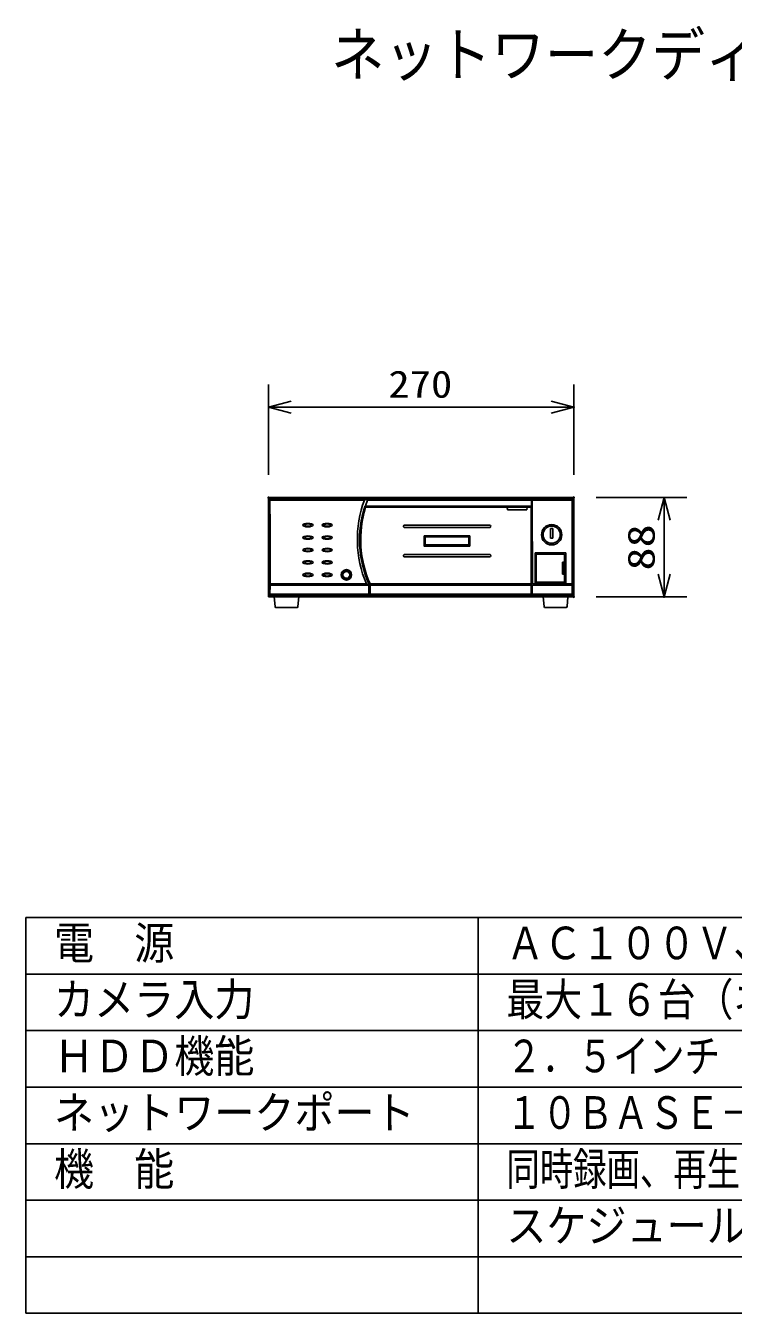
# Model space of a CAD drawing. Units: millimetres, scale not verified. Extents: x -63 to 63, y -57 to 57.
# Drawn here: x -62.5 to 0.1, y -56.5 to 57.4 of the extents above; entities that cross this region are included whole.
import ezdxf
from ezdxf.enums import TextEntityAlignment as Align

# ---------------------------------------------------------------- set-up
doc = ezdxf.new("R2010")
doc.units = ezdxf.units.MM
doc.header["$LTSCALE"] = 0.190236
doc.header["$PDMODE"] = 32
doc.header["$PDSIZE"] = 0.0951
for name, color, linetype in [('0-0_MOJI1', 2, 'Continuous'), ('0-2_GAIKEI', 1, 'Continuous'), ('0-3_WAKU', 3, 'Continuous'), ('0-4_DEFPOINTS', 7, 'Continuous')]:
    doc.layers.add(name, color=color, linetype=linetype)
doc.styles.add('ＭＳ ゴシック', font='')
doc.styles.get('ＭＳ ゴシック').set_extended_font_data('MS Gothic')

# ---------------------------------------------------------------- blocks, each defined once
blk = doc.blocks.new('_OPEN30')
at = {"layer": '0-4_DEFPOINTS'}
blk.add_line((0, 0), (-1, 0), dxfattribs=at)
blk.add_lwpolyline([(-1, 0.26795), (0, 0), (-1, -0.26795)], dxfattribs=at)

msp = doc.modelspace()

# ---------------------------------------------------------------- linework, layer by layer
at = {"layer": '0-2_GAIKEI', "color": 7}
for p, q in [((-41.0424, 15.6644), (-14.0423, 15.6644)), ((-41.0424, 6.8644), (-41.0424, 15.6644)), ((-14.0423, 6.8644), (-14.0423, 15.6644)), ((-14.0423, 6.8644), (-41.0424, 6.8644)), ((-40.5321, 6.8644), (-40.4503, 6.0049)), ((-38.433, 6.0049), (-38.3512, 6.8644)), ((-16.7321, 6.8644), (-16.6502, 6.0049)), ((-14.633, 6.0049), (-14.5511, 6.8644)), ((-40.3507, 5.9144), (-38.5326, 5.9144)), ((-16.5507, 5.9144), (-14.7325, 5.9144))]:
    msp.add_line(p, q, dxfattribs=at)
at = {"layer": '0-2_GAIKEI'}
for p, q in [((-41.0424, 15.6644), (-40.9166, 15.5387)), ((-40.9221, 15.5441), (-40.9101, 15.4361)), ((-40.9166, 15.5387), (-14.1681, 15.5387)), ((-32.5495, 15.4361), (-40.9101, 15.4361)), ((-40.9101, 15.436), (-40.9011, 14.6241)), ((-32.5251, 15.4894), (-32.5495, 15.4361)), ((-32.2579, 15.4896), (-32.5251, 15.4894)), ((-32.4714, 14.8911), (-17.7849, 14.8911)), ((-32.2831, 15.4361), (-32.4621, 14.9271)), ((-32.423, 14.8144), (-17.7923, 14.8144)), ((-32.2579, 15.4896), (-32.2831, 15.4361)), ((-17.7849, 15.4361), (-32.2831, 15.4361)), ((-18.1479, 14.8144), (-18.194, 14.5644)), ((-17.7923, 6.9859), (-17.7923, 14.8144)), ((-17.7849, 15.5387), (-17.7849, 14.8911)), ((-17.7073, 15.5387), (-17.6976, 8.0144)), ((-14.1746, 15.4361), (-17.7049, 15.4361)), ((-14.1746, 15.4361), (-14.1917, 8.0144)), ((-14.1681, 15.5387), (-14.1746, 15.4361)), ((-14.0423, 15.6644), (-14.1681, 15.5387)), ((-40.9011, 14.6241), (-40.8938, 13.8056)), ((-40.8938, 13.8056), (-40.8883, 12.9822)), ((-18.194, 14.5644), (-19.8906, 14.5644)), ((-40.8883, 12.9822), (-40.8845, 12.155)), ((-29.0998, 13.1219), (-29.0998, 13.107)), ((-29, 13.0068), (-21.4847, 13.0068)), ((-28.9996, 13.2217), (-21.4851, 13.2217)), ((-21.3849, 13.1219), (-21.3849, 13.107)), ((-16.0923, 12.9044), (-16.0923, 12.0544)), ((-15.8923, 12.9044), (-16.0923, 12.9044)), ((-15.8923, 12.0544), (-15.8923, 12.9044)), ((-40.8845, 12.155), (-40.8826, 11.3257)), ((-27.2674, 12.2642), (-23.2173, 12.2642)), ((-27.1674, 12.1644), (-23.3173, 12.1644)), ((-27.1674, 12.1644), (-27.1674, 11.4644)), ((-27.1674, 11.4644), (-23.3173, 11.4644)), ((-23.3173, 11.4644), (-23.3173, 12.1644)), ((-23.2173, 12.2642), (-23.2173, 11.3645)), ((-16.0923, 12.0544), (-15.8923, 12.0544)), ((-40.8825, 10.4954), (-40.8842, 9.666)), ((-40.8826, 11.3257), (-40.8825, 10.4954)), ((-29.0994, 10.5214), (-29.0993, 10.5074)), ((-28.9994, 10.6214), (-21.4853, 10.6214)), ((-28.9993, 10.4075), (-21.4854, 10.4075)), ((-21.3854, 10.5214), (-21.3854, 10.5074)), ((-14.7398, 10.7665), (-17.4553, 10.7665)), ((-17.4553, 10.7665), (-17.4451, 8.0682)), ((-14.8654, 10.6411), (-17.3623, 10.6411)), ((-17.3623, 10.6411), (-17.3623, 8.1772)), ((-14.8647, 9.951), (-14.8654, 10.6411)), ((-14.7398, 10.7665), (-14.7501, 8.0682)), ((-40.8842, 9.666), (-40.8877, 8.8384)), ((-14.8248, 9.9524), (-15.0223, 9.9455)), ((-15.0223, 9.9455), (-15.0223, 8.879)), ((-14.9923, 9.9179), (-14.8548, 9.9227)), ((-14.9923, 9.9179), (-14.9923, 8.9109)), ((-14.8548, 9.9227), (-14.8548, 8.9061)), ((-14.8248, 9.9524), (-14.8248, 8.8721)), ((-40.893, 8.0144), (-32.371, 8.0144)), ((-32.3425, 7.9556), (-32.371, 8.0144)), ((-32.1569, 8.0291), (-32.1563, 7.9556)), ((-32.0442, 8.0144), (-17.7923, 8.0144)), ((-32.0424, 6.9859), (-32.0424, 8.0103)), ((-17.6976, 8.0144), (-14.1917, 8.0144)), ((-17.4451, 8.0682), (-14.7501, 8.0682)), ((-17.3623, 8.1772), (-14.8619, 8.1772)), ((-15.0223, 8.879), (-14.8248, 8.8721)), ((-14.9923, 8.9109), (-14.8548, 8.9061)), ((-14.8619, 8.8734), (-14.8619, 8.1772)), ((-14.1917, 8.0144), (-14.1855, 7.8959)), ((-40.9126, 6.9942), (-41.0424, 6.8644)), ((-40.9064, 7.0976), (-40.9126, 6.9942)), ((-32.1398, 6.9942), (-40.9126, 6.9942)), ((-40.8992, 7.8959), (-40.9064, 7.0976)), ((-32.1461, 7.0976), (-40.9064, 7.0976)), ((-32.1532, 7.8959), (-40.8992, 7.8959)), ((-32.3425, 7.9556), (-32.1563, 7.9556)), ((-32.1532, 7.8959), (-32.1563, 7.9553)), ((-32.1532, 7.8959), (-32.1461, 7.0976)), ((-32.1461, 7.0976), (-32.1398, 6.9942)), ((-32.0924, 6.9467), (-32.1398, 6.9942)), ((-32.0924, 6.9467), (-17.7423, 6.9467)), ((-17.7923, 7.8959), (-32.0424, 7.8959)), ((-32.0424, 7.1016), (-17.7923, 7.1016)), ((-32.0424, 6.9859), (-31.8319, 6.9859)), ((-31.8319, 6.9859), (-31.8312, 6.987)), ((-31.8012, 6.9895), (-31.8312, 6.987)), ((-31.8012, 6.9895), (-18.0405, 6.9895)), ((-18.0105, 6.987), (-18.0405, 6.9895)), ((-18.0105, 6.987), (-18.0098, 6.9859)), ((-18.0098, 6.9859), (-17.7923, 6.9859)), ((-17.7107, 6.9942), (-17.7423, 6.9467)), ((-17.7107, 6.9942), (-17.7018, 7.8959)), ((-14.1721, 6.9942), (-17.7107, 6.9942)), ((-14.1783, 7.0976), (-17.7066, 7.0976)), ((-14.1855, 7.8959), (-17.7018, 7.8959)), ((-14.1855, 7.8959), (-14.1783, 7.0976)), ((-14.1783, 7.0976), (-14.1721, 6.9942)), ((-14.0423, 6.8644), (-14.1721, 6.9942))]:
    msp.add_line(p, q, dxfattribs=at)
for points in [[(-32.4714, 14.8911), (-32.4706, 14.8902), (-32.4899, 14.8902)], [(-32.4714, 14.8911), (-32.4714, 14.8913), (-32.4714, 14.8915), (-32.4714, 14.8917), (-32.4714, 14.8919), (-32.4714, 14.8922), (-32.4714, 14.8924), (-32.4714, 14.8926), (-32.4714, 14.8928), (-32.4714, 14.893), (-32.4713, 14.8932), (-32.4713, 14.8935), (-32.4713, 14.8937), (-32.4712, 14.8939), (-32.4712, 14.8941), (-32.4711, 14.8943), (-32.4711, 14.8945), (-32.471, 14.8948), (-32.471, 14.895), (-32.4709, 14.8952), (-32.4709, 14.8954), (-32.4709, 14.8956), (-32.4708, 14.8958), (-32.4708, 14.896), (-32.4707, 14.8963), (-32.4707, 14.8965), (-32.4706, 14.8967), (-32.4706, 14.8969), (-32.4705, 14.8971), (-32.4705, 14.8973), (-32.4705, 14.8975), (-32.4704, 14.8978), (-32.4704, 14.898), (-32.4703, 14.8982), (-32.4703, 14.8984), (-32.4702, 14.8986), (-32.4702, 14.8988), (-32.4701, 14.899), (-32.4701, 14.8993), (-32.47, 14.8995)], [(-32.47, 14.8995), (-32.47, 14.8997), (-32.4699, 14.8999), (-32.4698, 14.9001), (-32.4698, 14.9003), (-32.4697, 14.9005), (-32.4697, 14.9008), (-32.4696, 14.901), (-32.4696, 14.9012), (-32.4695, 14.9014), (-32.4695, 14.9016), (-32.4694, 14.9018), (-32.4694, 14.902), (-32.4693, 14.9022), (-32.4693, 14.9025), (-32.4692, 14.9027), (-32.4692, 14.9029), (-32.4691, 14.9031), (-32.469, 14.9033), (-32.469, 14.9035), (-32.4689, 14.9037), (-32.4689, 14.9039), (-32.4688, 14.9042), (-32.4688, 14.9044), (-32.4687, 14.9046), (-32.4687, 14.9048), (-32.4686, 14.905), (-32.4685, 14.9052), (-32.4685, 14.9054), (-32.4684, 14.9056), (-32.4684, 14.9059), (-32.4683, 14.9061), (-32.4683, 14.9063), (-32.4682, 14.9065), (-32.4681, 14.9067), (-32.4681, 14.9069), (-32.468, 14.9071), (-32.468, 14.9073), (-32.4679, 14.9075), (-32.4679, 14.9078)], [(-32.4679, 14.9078), (-32.4678, 14.908), (-32.4677, 14.9082), (-32.4677, 14.9084), (-32.4676, 14.9086), (-32.4676, 14.9088), (-32.4675, 14.909), (-32.4674, 14.9092), (-32.4674, 14.9095), (-32.4673, 14.9097), (-32.4673, 14.9099), (-32.4672, 14.9101), (-32.4671, 14.9103), (-32.4671, 14.9105), (-32.467, 14.9107), (-32.467, 14.9109), (-32.4669, 14.9111), (-32.4668, 14.9114), (-32.4668, 14.9116), (-32.4667, 14.9118), (-32.4667, 14.912), (-32.4666, 14.9122), (-32.4665, 14.9124), (-32.4665, 14.9126), (-32.4664, 14.9128), (-32.4664, 14.913), (-32.4663, 14.9133), (-32.4662, 14.9135), (-32.4662, 14.9137), (-32.4661, 14.9139), (-32.4661, 14.9141), (-32.466, 14.9143), (-32.4659, 14.9145), (-32.4659, 14.9147), (-32.4658, 14.9149), (-32.4657, 14.9152), (-32.4657, 14.9154), (-32.4656, 14.9156), (-32.4656, 14.9158), (-32.4655, 14.916)], [(-32.4655, 14.916), (-32.4654, 14.9162), (-32.4654, 14.9164), (-32.4653, 14.9166), (-32.4652, 14.9168), (-32.4652, 14.917), (-32.4651, 14.9173), (-32.4651, 14.9175), (-32.465, 14.9177), (-32.4649, 14.9179), (-32.4649, 14.9181), (-32.4648, 14.9183), (-32.4647, 14.9185), (-32.4647, 14.9187), (-32.4646, 14.9189), (-32.4646, 14.9192), (-32.4645, 14.9194), (-32.4644, 14.9196), (-32.4644, 14.9198), (-32.4643, 14.92), (-32.4642, 14.9202), (-32.4642, 14.9204), (-32.4641, 14.9206), (-32.464, 14.9208), (-32.464, 14.921), (-32.4639, 14.9213), (-32.4639, 14.9215), (-32.4638, 14.9217), (-32.4637, 14.9219), (-32.4637, 14.9221), (-32.4636, 14.9223), (-32.4635, 14.9225), (-32.4635, 14.9227), (-32.4634, 14.9229), (-32.4633, 14.9231), (-32.4633, 14.9233), (-32.4632, 14.9236), (-32.4631, 14.9238), (-32.4631, 14.924), (-32.463, 14.9242)], [(-32.463, 14.9242), (-32.4629, 14.9244), (-32.4629, 14.9246), (-32.4628, 14.9248), (-32.4627, 14.925), (-32.4627, 14.9252), (-32.4626, 14.9254), (-32.4625, 14.9257), (-32.4625, 14.9259), (-32.4624, 14.9261), (-32.4623, 14.9263), (-32.4623, 14.9265), (-32.4622, 14.9267), (-32.4621, 14.9269), (-32.4621, 14.9271), (-32.4621, 14.9271)], [(-19.9368, 14.8144), (-19.9361, 14.8109), (-19.9355, 14.8073), (-19.9348, 14.8037), (-19.9342, 14.8001), (-19.9335, 14.7966), (-19.9329, 14.793), (-19.9322, 14.7894), (-19.9316, 14.7858), (-19.9309, 14.7823), (-19.9303, 14.7787), (-19.9296, 14.7751), (-19.929, 14.7716), (-19.9283, 14.768), (-19.9277, 14.7644), (-19.9271, 14.7608), (-19.9264, 14.7573), (-19.9257, 14.7537), (-19.9251, 14.7501), (-19.9244, 14.7465), (-19.9238, 14.743), (-19.9231, 14.7394), (-19.9225, 14.7358), (-19.9218, 14.7323), (-19.9212, 14.7287), (-19.9205, 14.7251), (-19.9199, 14.7215), (-19.9192, 14.718), (-19.9186, 14.7144), (-19.9179, 14.7108), (-19.9172, 14.7072), (-19.9166, 14.7037), (-19.9159, 14.7001), (-19.9153, 14.6965), (-19.9146, 14.693), (-19.9139, 14.6894), (-19.9133, 14.6858), (-19.9126, 14.6822), (-19.912, 14.6787), (-19.9113, 14.6751)], [(-19.9113, 14.6751), (-19.9106, 14.6715), (-19.91, 14.668), (-19.9093, 14.6644), (-19.9087, 14.6608), (-19.908, 14.6573), (-19.9073, 14.6537), (-19.9067, 14.6501), (-19.906, 14.6465), (-19.9053, 14.643), (-19.9047, 14.6394), (-19.904, 14.6358), (-19.9034, 14.6323), (-19.9027, 14.6287), (-19.902, 14.6251), (-19.9014, 14.6215), (-19.9007, 14.618), (-19.9, 14.6144), (-19.8993, 14.6108), (-19.8987, 14.6073), (-19.898, 14.6037), (-19.8973, 14.6001), (-19.8967, 14.5966), (-19.896, 14.593), (-19.8953, 14.5894), (-19.8947, 14.5859), (-19.894, 14.5823), (-19.8933, 14.5787), (-19.8926, 14.5751), (-19.892, 14.5716), (-19.8913, 14.568), (-19.8906, 14.5644)], [(-27.2674, 12.2642), (-27.2674, 11.3645), (-23.2173, 11.3645)], [(-17.455, 10.6865), (-17.455, 10.6502), (-17.455, 10.6139), (-17.4549, 10.5777), (-17.4549, 10.5414), (-17.4548, 10.5051), (-17.4548, 10.4689), (-17.4548, 10.4326), (-17.4547, 10.3963), (-17.4547, 10.3601), (-17.4546, 10.3238), (-17.4546, 10.2875), (-17.4545, 10.2513), (-17.4545, 10.215), (-17.4544, 10.1787), (-17.4544, 10.1424), (-17.4543, 10.1062), (-17.4542, 10.0699), (-17.4542, 10.0336), (-17.4541, 9.9974), (-17.454, 9.9611), (-17.4539, 9.9248), (-17.4538, 9.8886), (-17.4537, 9.8523), (-17.4536, 9.816), (-17.4535, 9.7798), (-17.4534, 9.7435), (-17.4533, 9.7072), (-17.4532, 9.671), (-17.4531, 9.6347), (-17.453, 9.5984), (-17.4529, 9.5621), (-17.4527, 9.5259), (-17.4526, 9.4896), (-17.4525, 9.4533), (-17.4523, 9.4171), (-17.4522, 9.3808), (-17.452, 9.3445), (-17.4519, 9.3083), (-17.4518, 9.272)], [(-17.4518, 9.272), (-17.4516, 9.2357), (-17.4514, 9.1995), (-17.4513, 9.1632), (-17.4511, 9.1269), (-17.451, 9.0907), (-17.4508, 9.0544), (-17.4506, 9.0181), (-17.4504, 8.9818), (-17.4503, 8.9456), (-17.4501, 8.9093), (-17.4499, 8.873), (-17.4497, 8.8368), (-17.4495, 8.8005), (-17.4493, 8.7642), (-17.4491, 8.728), (-17.4489, 8.6917), (-17.4487, 8.6554), (-17.4484, 8.6192), (-17.4482, 8.5829), (-17.448, 8.5466), (-17.4478, 8.5104), (-17.4475, 8.4741), (-17.4473, 8.4378), (-17.4471, 8.4016), (-17.4468, 8.3653), (-17.4466, 8.329), (-17.4464, 8.2928), (-17.4461, 8.2565), (-17.4459, 8.2202), (-17.4456, 8.1839), (-17.4454, 8.1477)], [(-40.8877, 8.8384), (-40.893, 8.0144), (-40.8992, 7.8959)], [(-17.7066, 7.0976), (-17.7065, 7.109), (-17.7064, 7.1204), (-17.7063, 7.1318), (-17.7063, 7.1432), (-17.7062, 7.1546), (-17.7061, 7.1661), (-17.706, 7.1775), (-17.706, 7.1889), (-17.7059, 7.2003), (-17.7058, 7.2117), (-17.7057, 7.2231), (-17.7057, 7.2345), (-17.7056, 7.2459), (-17.7055, 7.2573), (-17.7054, 7.2687), (-17.7054, 7.2801), (-17.7053, 7.2915), (-17.7052, 7.3029), (-17.7051, 7.3143), (-17.7051, 7.3257), (-17.705, 7.3371), (-17.7049, 7.3485), (-17.7049, 7.3599), (-17.7048, 7.3713), (-17.7047, 7.3827), (-17.7046, 7.3941), (-17.7046, 7.4055), (-17.7045, 7.4169), (-17.7044, 7.4283), (-17.7044, 7.4397), (-17.7043, 7.4511), (-17.7042, 7.4626), (-17.7042, 7.474), (-17.7041, 7.4854), (-17.704, 7.4968), (-17.704, 7.5082), (-17.7039, 7.5196), (-17.7038, 7.531), (-17.7038, 7.5424)], [(-17.7038, 7.5424), (-17.7037, 7.5538), (-17.7036, 7.5652), (-17.7036, 7.5766), (-17.7035, 7.588), (-17.7034, 7.5994), (-17.7034, 7.6108), (-17.7033, 7.6222), (-17.7032, 7.6336), (-17.7032, 7.645), (-17.7031, 7.6564), (-17.703, 7.6678), (-17.703, 7.6792), (-17.7029, 7.6906), (-17.7028, 7.702), (-17.7028, 7.7134), (-17.7027, 7.7248), (-17.7026, 7.7362), (-17.7026, 7.7476), (-17.7025, 7.7591), (-17.7025, 7.7705), (-17.7024, 7.7819), (-17.7023, 7.7933), (-17.7023, 7.8047), (-17.7022, 7.8161), (-17.7021, 7.8275), (-17.7021, 7.8389), (-17.702, 7.8503), (-17.702, 7.8617), (-17.7019, 7.8731), (-17.7018, 7.8845), (-17.7018, 7.8959)]]:
    msp.add_lwpolyline(points, dxfattribs=at)
for centre, radius in [((-15.9923, 12.3644), 0.9), ((-15.9923, 12.3644), 0.76), ((-34.1424, 8.8144), 0.4601), ((-34.1424, 8.8144), 0.4601), ((-34.1424, 8.8144), 0.36), ((-34.1424, 8.8144), 0.3051)]:
    msp.add_circle(centre, radius, dxfattribs=at)
for centre, radius, start, end in [((-23.1859, 11.9483), 9.9921, 159.57054, 203.18469), ((-23.4165, 11.921), 9.5678, 162.05157, 204.00252), ((-32.49, 14.8601), 0.0302, 89.8573, 161.8815), ((-32.423, 14.7844), 0.03, 90, 162.94961), ((-23.178, 11.9491), 9.7, 162.94961, 203.95772), ((-28.9997, 13.1216), 0.1001, 89.93694, 179.83083), ((-29, 13.1066), 0.0998, 179.79138, 269.9872), ((-21.485, 13.1216), 0.1001, 0.17367, 90.05856), ((-21.4847, 13.1066), 0.0998, 270.02705, 0.19436), ((-28.9994, 10.5215), 0.1, 90.00451, 180.02442), ((-28.9993, 10.5075), 0.1, 180.03327, 270.00704), ((-21.4854, 10.5075), 0.1, 269.99522, 359.96447), ((-21.4853, 10.5215), 0.1, 359.96962, 90.00145)]:
    msp.add_arc(centre, radius, start, end, dxfattribs=at)
at = {"layer": '0-2_GAIKEI', "color": 7}
for centre, start, end in [((-40.3507, 6.0144), 185.44033, 270), ((-38.5326, 6.0144), 270, 354.55967), ((-16.5507, 6.0144), 185.44033, 270), ((-14.7325, 6.0144), 270, 354.55967)]:
    msp.add_arc(centre, 0.1, start, end, dxfattribs=at)
at = {"layer": '0-2_GAIKEI'}
for centre, major_axis, ratio in [((-37.5424, 13.214), (0.4562, 0), 0.327796), ((-37.5424, 13.214), (0.3112, 0), 0.325348), ((-35.8424, 13.214), (0.4562, 0), 0.327796), ((-35.8424, 13.214), (0.3112, 0), 0.325348), ((-37.5424, 12.114), (0.4562, 0), 0.327796), ((-37.5424, 12.114), (0.3112, 0), 0.325348), ((-35.8424, 12.114), (0.4562, 0), 0.327796), ((-35.8424, 12.114), (0.3112, 0), 0.325348), ((-37.5424, 11.014), (0.4562, 0), 0.327796), ((-37.5424, 11.014), (0.3112, 0), 0.325348), ((-35.8424, 11.014), (0.4562, 0), 0.327796), ((-35.8424, 11.014), (0.3112, 0), 0.325348), ((-37.5424, 9.914), (0.4562, 0), 0.327796), ((-37.5424, 9.914), (0.3112, 0), 0.325348), ((-35.8424, 9.914), (0.4562, 0), 0.327796), ((-35.8424, 9.914), (0.3112, 0), 0.325348), ((-37.5424, 8.814), (0.4562, 0), 0.327796), ((-37.5424, 8.814), (0.3112, 0), 0.325348), ((-35.8424, 8.814), (0.4562, 0), 0.327796), ((-35.8424, 8.814), (0.3112, 0), 0.325348)]:
    msp.add_ellipse(centre, major_axis=major_axis, ratio=ratio, dxfattribs=at)
at = {"layer": '0-3_WAKU'}
for p, q in [((-41.0424, 17.6511), (-41.0424, 25.6511)), ((-14.0423, 17.6511), (-14.0423, 25.6511)), ((-39.0424, 23.6511), (-16.0423, 23.6511)), ((-12.0461, 15.6644), (-4.0461, 15.6644)), ((-6.0461, 13.6644), (-6.0461, 8.8644)), ((-12.0461, 6.8644), (-4.0461, 6.8644))]:
    msp.add_line(p, q, dxfattribs=at)
at = {"layer": '0-3_WAKU', "color": 4}
for p, q in [((-62.5001, -21.5), (62.5001, -21.5)), ((-62.5001, -21.5), (-62.5001, -56.5001)), ((-22.5, -21.5), (-22.5, -56.5001)), ((62.5001, -56.5001), (-62.5001, -56.5001))]:
    msp.add_line(p, q, dxfattribs=at)
at = {"layer": '0-3_WAKU', "color": 1}
for p, q in [((-62.5001, -26.5), (62.5001, -26.5)), ((-62.5001, -31.5001), (62.5001, -31.5001)), ((-62.5001, -36.5001), (62.5001, -36.5001)), ((-62.5001, -41.5001), (62.5001, -41.5001)), ((-62.5001, -46.5001), (62.5001, -46.5001)), ((-62.5001, -51.5001), (62.5001, -51.5001))]:
    msp.add_line(p, q, dxfattribs=at)
at = {"layer": '0-4_DEFPOINTS'}
for p in [(-14.0423, 23.6511), (-41.0424, 15.6511), (-14.0461, 15.6644), (-14.0423, 15.6511), (-14.0461, 6.8644), (-6.0461, 6.8644)]:
    msp.add_point(p, dxfattribs=at)

# ---------------------------------------------------------------- block references
at = {"layer": '0-3_WAKU', "xscale": 2, "yscale": 2}
for p, rotation in [((-41.0424, 23.6511), 180), ((-6.0461, 15.6644), 90), ((-6.0461, 6.8644), 270)]:
    msp.add_blockref('_OPEN30', p, dxfattribs=dict(at, rotation=rotation))
msp.add_blockref('_OPEN30', (-14.0423, 23.6511), dxfattribs=at)

# ---------------------------------------------------------------- texts
at = {"layer": '0-0_MOJI1', "style": 'ＭＳ ゴシック'}
for s, height, width, p in [('ネットワークディスクレコーダー', 3.848, 0.9, (-35.5001, 51.7599)), ('電\u3000源', 2.887, 0.9, (-60.0001, -26.0552)), ('ＡＣ１００Ｖ、５０ Ｈｚ／６０ Ｈｚ', 2.887, 0.85, (-20, -26.0552)), ('カメラ入力', 2.887, 0.9, (-60.0001, -31.0552)), ('最大１６台（ネットワーク経由)', 2.887, 0.85, (-20, -31.0552)), ('ＨＤＤ機能', 2.887, 0.9, (-60.0001, -36.0552)), ('２．５インチ リムーバブルＨＤＤ×最大２台搭載可能', 2.887, 0.8, (-20, -36.0552)), ('ネットワークポート', 2.887, 0.9, (-60.0001, -41.0552)), ('１０ＢＡＳＥ－Ｔ／１００ＢＡＳＥ－ＴＸ（ＲＪ４５）', 2.887, 0.8, (-20, -41.0552)), ('機\u3000能', 2.887, 0.9, (-60.0001, -46.0552)), ('同時録画、再生可能、ＭＰＥＧ－４／ＪＰＥＧ録画', 2.887, 0.75, (-20, -46.0552)), ('スケジュール録画、イベント録画', 2.887, 0.9, (-20, -51.0552))]:
    msp.add_text(s, height=height, dxfattribs=dict(at, width=width)).set_placement(p, align=Align.BOTTOM_LEFT)
at = {"layer": '0-3_WAKU', "style": 'ＭＳ ゴシック', "width": 1.15}
msp.add_text('270', height=2.406, dxfattribs=at).set_placement((-30.4295, 23.7607), align=Align.BOTTOM_LEFT)
at = {"layer": '0-3_WAKU', "style": 'ＭＳ ゴシック', "width": 1.25}
msp.add_text('88', height=2.406, rotation=90, dxfattribs=at).set_placement((-6.1557, 9.1975), align=Align.BOTTOM_LEFT)

doc.saveas('drawing.dxf')
